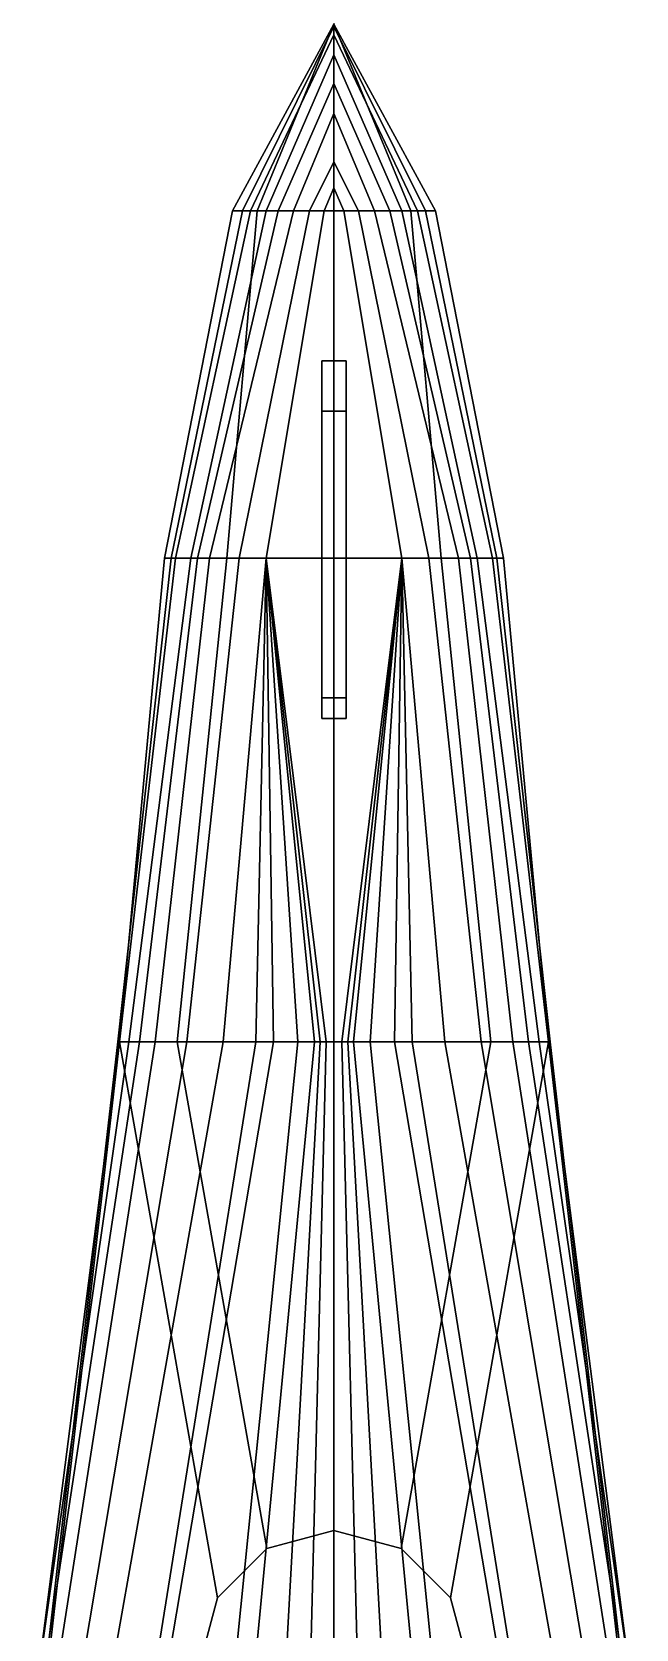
# Model space of a CAD drawing. Header units: millimetres. Extents: x -8 to 8, y -200 to 14.
# Drawn here: x -6.18 to 6.18, y -50.69 to -18.01 of the extents above; entities that cross this region are included whole.
import ezdxf

# ---------------------------------------------------------------- set-up
doc = ezdxf.new("R2010")
doc.units = ezdxf.units.MM
doc.layers.add('drawing', color=9, linetype='Continuous')
doc.layers.add('superstructure', color=3, linetype='Continuous')

msp = doc.modelspace()

# ---------------------------------------------------------------- linework, layer by layer
for points in [[(0, -17.85, -33.68), (0, -17.85, -33.67), (-2.08, -21.67, -33.67), (-1.57, -21.67, -33.68)], [(0, -17.85, -33.67), (0, -17.9, -35.35), (-1.87, -21.67, -35.35), (-2.08, -21.67, -33.67)], [(0, -17.9, -35.35), (0, -18.07, -36.31), (-1.71, -21.67, -36.31), (-1.87, -21.67, -35.35)], [(0, -17.85, -33.69), (0, -17.85, -33.68), (-1.57, -21.67, -33.68), (0, -21.67, -33.69)], [(2.08, -21.67, -33.67), (1.87, -21.67, -35.35), (0, -17.9, -35.35), (0, -17.85, -33.67)], [(1.57, -21.67, -33.68), (2.08, -21.67, -33.67), (0, -17.85, -33.67), (0, -17.85, -33.68)], [(0, -21.67, -33.69), (1.57, -21.67, -33.68), (0, -17.85, -33.68), (0, -17.85, -33.69)], [(1.87, -21.67, -35.35), (1.71, -21.67, -36.31), (0, -18.07, -36.31), (0, -17.9, -35.35)], [(0, -18.07, -36.31), (0, -18.48, -37.77), (-1.39, -21.67, -37.77), (-1.71, -21.67, -36.31)], [(1.71, -21.67, -36.31), (1.39, -21.67, -37.77), (0, -18.48, -37.77), (0, -18.07, -36.31)], [(0, -18.48, -37.77), (0, -19.07, -38.48), (-1.14, -21.67, -38.48), (-1.39, -21.67, -37.77)], [(1.39, -21.67, -37.77), (1.14, -21.67, -38.48), (0, -19.07, -38.48), (0, -18.48, -37.77)], [(0, -19.07, -38.48), (0, -19.68, -39.02), (-0.83, -21.67, -39.02), (-1.14, -21.67, -38.48)], [(1.14, -21.67, -38.48), (0.83, -21.67, -39.02), (0, -19.68, -39.02), (0, -19.07, -38.48)], [(0, -19.68, -39.02), (0, -20.67, -39.49), (-0.5, -21.67, -39.49), (-0.83, -21.67, -39.02)], [(0.83, -21.67, -39.02), (0.5, -21.67, -39.49), (0, -20.67, -39.49), (0, -19.68, -39.02)], [(0, -20.67, -39.49), (0, -21.2, -39.74), (-0.2, -21.67, -39.74), (-0.5, -21.67, -39.49)], [(0.5, -21.67, -39.49), (0.2, -21.67, -39.74), (0, -21.2, -39.74), (0, -20.67, -39.49)], [(0, -21.2, -39.74), (0, -21.54, -39.87), (0, -21.67, -39.87), (-0.2, -21.67, -39.74)], [(0.2, -21.67, -39.74), (0, -21.67, -39.87), (0, -21.54, -39.87), (0, -21.2, -39.74)], [(-1.57, -21.67, -33.68), (-2.08, -21.67, -33.67), (-3.47, -28.78, -33.67), (-2.19, -28.78, -33.68)], [(-2.08, -21.67, -33.67), (-1.87, -21.67, -35.35), (-3.33, -28.78, -35.68), (-3.47, -28.78, -33.67)], [(-1.87, -21.67, -35.35), (-1.71, -21.67, -36.31), (-3.24, -28.78, -36.31), (-3.33, -28.78, -35.68)], [(-1.71, -21.67, -36.31), (-1.39, -21.67, -37.77), (-2.93, -28.78, -38.19), (-3.24, -28.78, -36.31)], [(-1.39, -21.67, -37.77), (-1.14, -21.67, -38.48), (-2.79, -28.78, -38.78), (-2.93, -28.78, -38.19)], [(-1.14, -21.67, -38.48), (-0.83, -21.67, -39.02), (-2.55, -28.78, -39.19), (-2.79, -28.78, -38.78)], [(-0.83, -21.67, -39.02), (-0.5, -21.67, -39.49), (-1.94, -28.78, -39.82), (-2.55, -28.78, -39.19)], [(0, -21.67, -33.69), (-1.57, -21.67, -33.68), (-2.19, -28.78, -33.68), (0, -28.78, -33.69)], [(-0.5, -21.67, -39.49), (-0.2, -21.67, -39.74), (-1.39, -28.78, -40.19), (-1.94, -28.78, -39.82)], [(-0.2, -21.67, -39.74), (0, -21.67, -39.87), (0, -28.78, -40.87), (-1.39, -28.78, -40.19)], [(1.39, -28.78, -40.19), (0, -28.78, -40.87), (0, -21.67, -39.87), (0.2, -21.67, -39.74)], [(0, -28.78, -33.69), (2.19, -28.78, -33.68), (1.57, -21.67, -33.68), (0, -21.67, -33.69)], [(1.94, -28.78, -39.82), (1.39, -28.78, -40.19), (0.2, -21.67, -39.74), (0.5, -21.67, -39.49)], [(2.55, -28.78, -39.19), (1.94, -28.78, -39.82), (0.5, -21.67, -39.49), (0.83, -21.67, -39.02)], [(2.79, -28.78, -38.78), (2.55, -28.78, -39.19), (0.83, -21.67, -39.02), (1.14, -21.67, -38.48)], [(2.93, -28.78, -38.19), (2.79, -28.78, -38.78), (1.14, -21.67, -38.48), (1.39, -21.67, -37.77)], [(3.24, -28.78, -36.31), (2.93, -28.78, -38.19), (1.39, -21.67, -37.77), (1.71, -21.67, -36.31)], [(2.19, -28.78, -33.68), (3.47, -28.78, -33.67), (2.08, -21.67, -33.67), (1.57, -21.67, -33.68)], [(3.33, -28.78, -35.68), (3.24, -28.78, -36.31), (1.71, -21.67, -36.31), (1.87, -21.67, -35.35)], [(3.47, -28.78, -33.67), (3.33, -28.78, -35.68), (1.87, -21.67, -35.35), (2.08, -21.67, -33.67)], [(-0.25, -24.74, -44.53), (-0.25, -32.06, -44.8), (-0.25, -32.06, -42.71), (-0.25, -24.74, -42.71)], [(0.25, -24.74, -42.71), (0.25, -24.74, -44.53), (-0.25, -24.74, -44.53), (-0.25, -24.74, -42.71)], [(-0.25, -25.77, -45.28), (-0.25, -31.64, -45.28), (-0.25, -32.06, -44.8), (-0.25, -24.74, -44.53)], [(0.25, -24.74, -44.53), (0.25, -25.77, -45.28), (-0.25, -25.77, -45.28), (-0.25, -24.74, -44.53)], [(-0.25, -24.74, -42.71), (-0.25, -28.78, -42.71), (-0.25, -28.78, -40.89), (-0.25, -24.74, -40.33)], [(-0.25, -24.74, -40.33), (-0.25, -28.78, -40.89), (0.25, -28.78, -40.89), (0.25, -24.74, -40.33)], [(0.25, -24.74, -40.33), (0.25, -24.74, -42.71), (-0.25, -24.74, -42.71), (-0.25, -24.74, -40.33)], [(0.25, -32.06, -42.71), (0.25, -32.06, -44.8), (0.25, -24.74, -44.53), (0.25, -24.74, -42.71)], [(0.25, -32.06, -44.8), (0.25, -31.64, -45.28), (0.25, -25.77, -45.28), (0.25, -24.74, -44.53)], [(0.25, -28.78, -40.89), (0.25, -28.78, -42.71), (0.25, -24.74, -42.71), (0.25, -24.74, -40.33)], [(0.25, -25.77, -45.28), (0.25, -31.64, -45.28), (-0.25, -31.64, -45.28), (-0.25, -25.77, -45.28)], [(-3.47, -28.78, -33.67), (-3.33, -28.78, -35.68), (-4.42, -38.68, -35.68), (-4.39, -38.68, -33.71)], [(-3.33, -28.78, -35.68), (-3.24, -28.78, -36.31), (-4.39, -38.68, -36.31), (-4.42, -38.68, -35.68)], [(-3.24, -28.78, -36.31), (-2.93, -28.78, -38.19), (-4.2, -38.68, -38.19), (-4.39, -38.68, -36.31)], [(-2.19, -28.78, -33.68), (-3.47, -28.78, -33.67), (-4.39, -38.68, -33.71), (-3.21, -38.68, -33.68)], [(-2.93, -28.78, -38.19), (-2.79, -28.78, -38.78), (-3.98, -38.68, -39.22), (-4.2, -38.68, -38.19)], [(-2.79, -28.78, -38.78), (-2.55, -28.78, -39.19), (-3.66, -38.68, -39.98), (-3.98, -38.68, -39.22)], [(-2.55, -28.78, -39.19), (-1.94, -28.78, -39.82), (-3.01, -38.68, -40.87), (-3.66, -38.68, -39.98)], [(0, -28.78, -33.69), (-2.19, -28.78, -33.68), (-3.21, -38.68, -33.68), (0, -38.68, -33.69)], [(-1.94, -28.78, -39.82), (-1.39, -28.78, -40.19), (-2.27, -38.68, -41.57), (-3.01, -38.68, -40.87)], [(-1.39, -28.78, -40.19), (-1.39, -28.78, -40.19), (-1.6, -38.68, -42.12), (-2.27, -38.68, -41.57)], [(-1.39, -28.78, -40.19), (-1.39, -28.78, -40.19), (-1.24, -38.68, -42.47), (-1.6, -38.68, -42.12)], [(-1.39, -28.78, -40.19), (0, -28.78, -40.87), (0, -38.68, -44.06), (-0.16, -38.68, -44.02)], [(-1.39, -28.78, -40.19), (-1.39, -28.78, -40.19), (-0.74, -38.68, -43.09), (-1.24, -38.68, -42.47)], [(-1.39, -28.78, -40.19), (-1.39, -28.78, -40.19), (-0.4, -38.68, -43.56), (-0.74, -38.68, -43.09)], [(-1.39, -28.78, -40.19), (-1.39, -28.78, -40.19), (-0.28, -38.68, -43.82), (-0.4, -38.68, -43.56)], [(-1.39, -28.78, -40.19), (-1.39, -28.78, -40.19), (-0.16, -38.68, -44.02), (-0.28, -38.68, -43.82)], [(-0.25, -28.78, -42.71), (-0.25, -32.06, -42.71), (0.25, -32.06, -42.71), (0.25, -28.78, -42.71)], [(-0.25, -28.78, -40.89), (-0.25, -28.78, -42.71), (0.25, -28.78, -42.71), (0.25, -28.78, -40.89)], [(0.16, -38.68, -44.02), (0, -38.68, -44.06), (0, -28.78, -40.87), (1.39, -28.78, -40.19)], [(0, -38.68, -33.69), (3.21, -38.68, -33.68), (2.19, -28.78, -33.68), (0, -28.78, -33.69)], [(0.28, -38.68, -43.82), (0.16, -38.68, -44.02), (1.39, -28.78, -40.19)], [(0.4, -38.68, -43.56), (0.28, -38.68, -43.82), (1.39, -28.78, -40.19)], [(0.74, -38.68, -43.09), (0.4, -38.68, -43.56), (1.39, -28.78, -40.19)], [(1.24, -38.68, -42.47), (0.74, -38.68, -43.09), (1.39, -28.78, -40.19)], [(1.6, -38.68, -42.12), (1.24, -38.68, -42.47), (1.39, -28.78, -40.19)], [(3.01, -38.68, -40.87), (2.27, -38.68, -41.57), (1.39, -28.78, -40.19), (1.94, -28.78, -39.82)], [(2.27, -38.68, -41.57), (1.6, -38.68, -42.12), (1.39, -28.78, -40.19)], [(3.66, -38.68, -39.98), (3.01, -38.68, -40.87), (1.94, -28.78, -39.82), (2.55, -28.78, -39.19)], [(3.21, -38.68, -33.68), (4.39, -38.68, -33.71), (3.47, -28.78, -33.67), (2.19, -28.78, -33.68)], [(3.98, -38.68, -39.22), (3.66, -38.68, -39.98), (2.55, -28.78, -39.19), (2.79, -28.78, -38.78)], [(4.2, -38.68, -38.19), (3.98, -38.68, -39.22), (2.79, -28.78, -38.78), (2.93, -28.78, -38.19)], [(4.39, -38.68, -36.31), (4.2, -38.68, -38.19), (2.93, -28.78, -38.19), (3.24, -28.78, -36.31)], [(4.42, -38.68, -35.68), (4.39, -38.68, -36.31), (3.24, -28.78, -36.31), (3.33, -28.78, -35.68)], [(4.39, -38.68, -33.71), (4.42, -38.68, -35.68), (3.33, -28.78, -35.68), (3.47, -28.78, -33.67)], [(-0.25, -32.06, -44.8), (-0.25, -31.64, -45.28), (0.25, -31.64, -45.28), (0.25, -32.06, -44.8)], [(-0.25, -32.06, -42.71), (-0.25, -32.06, -44.8), (0.25, -32.06, -44.8), (0.25, -32.06, -42.71)], [(-4.39, -38.68, -36.31), (-4.2, -38.68, -38.19), (-6.18, -52.54, -38.61), (-6.17, -52.54, -36.31)], [(-4.2, -38.68, -38.19), (-3.98, -38.68, -39.22), (-6.08, -52.54, -39.22), (-6.18, -52.54, -38.61)], [(-4.42, -38.68, -35.68), (-4.39, -38.68, -36.31), (-6.17, -52.54, -36.31), (-6.02, -52.54, -36.08)], [(-3.98, -38.68, -39.22), (-3.66, -38.68, -39.98), (-5.82, -52.54, -39.98), (-6.08, -52.54, -39.22)], [(-4.39, -38.68, -33.71), (-4.42, -38.68, -35.68), (-6.02, -52.54, -36.08), (-5.98, -52.54, -33.83)], [(-4.39, -38.68, -33.71), (-5.98, -52.54, -33.83), (-2.75, -51.43, -33.68), (-2.382, -50.055, -33.68)], [(-3.66, -38.68, -39.98), (-3.01, -38.68, -40.87), (-5.34, -52.54, -40.87), (-5.82, -52.54, -39.98)], [(-3.01, -38.68, -40.87), (-2.27, -38.68, -41.57), (-4.72, -52.54, -41.57), (-5.34, -52.54, -40.87)], [(-2.27, -38.68, -41.57), (-1.6, -38.68, -42.12), (-3.82, -52.54, -42.32), (-4.72, -52.54, -41.57)], [(-3.21, -38.68, -33.68), (-4.39, -38.68, -33.71), (-2.382, -50.055, -33.68), (-1.375, -49.048, -33.68)], [(-1.6, -38.68, -42.12), (-1.24, -38.68, -42.47), (-3.59, -52.54, -42.47), (-3.82, -52.54, -42.32)], [(-1.24, -38.68, -42.47), (-0.74, -38.68, -43.09), (-2.14, -52.54, -43.36), (-3.59, -52.54, -42.47)], [(0, -38.68, -33.69), (-3.21, -38.68, -33.68), (-1.375, -49.048, -33.68), (0, -48.68, -33.68)], [(-0.74, -38.68, -43.09), (-0.4, -38.68, -43.56), (-1.72, -52.54, -43.56), (-2.14, -52.54, -43.36)], [(-0.4, -38.68, -43.56), (-0.28, -38.68, -43.82), (-1.05, -52.54, -44.06), (-1.72, -52.54, -43.56)], [(-0.28, -38.68, -43.82), (-0.16, -38.68, -44.02), (-0.51, -52.54, -44.58), (-1.05, -52.54, -44.06)], [(0, -52.54, -44.62), (-0.51, -52.54, -44.58), (-0.16, -38.68, -44.02), (0, -38.68, -44.06)], [(0, -38.68, -44.06), (0.16, -38.68, -44.02), (0.51, -52.54, -44.58), (0, -52.54, -44.62)], [(0, -48.68, -33.68), (1.375, -49.048, -33.68), (3.21, -38.68, -33.68), (0, -38.68, -33.69)], [(1.05, -52.54, -44.06), (0.51, -52.54, -44.58), (0.16, -38.68, -44.02), (0.28, -38.68, -43.82)], [(1.72, -52.54, -43.56), (1.05, -52.54, -44.06), (0.28, -38.68, -43.82), (0.4, -38.68, -43.56)], [(2.14, -52.54, -43.36), (1.72, -52.54, -43.56), (0.4, -38.68, -43.56), (0.74, -38.68, -43.09)], [(3.59, -52.54, -42.47), (2.14, -52.54, -43.36), (0.74, -38.68, -43.09), (1.24, -38.68, -42.47)], [(3.82, -52.54, -42.32), (3.59, -52.54, -42.47), (1.24, -38.68, -42.47), (1.6, -38.68, -42.12)], [(1.375, -49.048, -33.68), (2.382, -50.055, -33.68), (4.39, -38.68, -33.71), (3.21, -38.68, -33.68)], [(4.72, -52.54, -41.57), (3.82, -52.54, -42.32), (1.6, -38.68, -42.12), (2.27, -38.68, -41.57)], [(5.34, -52.54, -40.87), (4.72, -52.54, -41.57), (2.27, -38.68, -41.57), (3.01, -38.68, -40.87)], [(2.382, -50.055, -33.68), (2.75, -51.43, -33.68), (5.98, -52.54, -33.83), (4.39, -38.68, -33.71)], [(5.82, -52.54, -39.98), (5.34, -52.54, -40.87), (3.01, -38.68, -40.87), (3.66, -38.68, -39.98)], [(6.08, -52.54, -39.22), (5.82, -52.54, -39.98), (3.66, -38.68, -39.98), (3.98, -38.68, -39.22)], [(6.18, -52.54, -38.61), (6.08, -52.54, -39.22), (3.98, -38.68, -39.22), (4.2, -38.68, -38.19)], [(6.17, -52.54, -36.31), (6.18, -52.54, -38.61), (4.2, -38.68, -38.19), (4.39, -38.68, -36.31)], [(6.02, -52.54, -36.08), (6.17, -52.54, -36.31), (4.39, -38.68, -36.31), (4.42, -38.68, -35.68)], [(5.98, -52.54, -33.83), (6.02, -52.54, -36.08), (4.42, -38.68, -35.68), (4.39, -38.68, -33.71)]]:
    msp.add_3dface(points)
at = {"layer": 'drawing'}
msp.add_xline((0, -140.99, -61.87), (0, -1), dxfattribs=at)
at = {"layer": 'superstructure'}
for points in [[(0, -48.68, -33.68), (-1.375, -49.048, -33.68), (-1.375, -49.048, -33.52), (0, -48.68, -33.52)], [(1.375, -49.048, -33.68), (0, -48.68, -33.68), (0, -48.68, -33.52), (1.375, -49.048, -33.52)], [(-1.375, -49.048, -33.68), (-2.382, -50.055, -33.68), (-2.382, -50.055, -33.52), (-1.375, -49.048, -33.52)], [(2.382, -50.055, -33.68), (1.375, -49.048, -33.68), (1.375, -49.048, -33.52), (2.382, -50.055, -33.52)], [(-2.382, -50.055, -33.68), (-2.75, -51.43, -33.68), (-2.75, -51.43, -33.52), (-2.382, -50.055, -33.52)], [(2.75, -51.43, -33.68), (2.382, -50.055, -33.68), (2.382, -50.055, -33.52), (2.75, -51.43, -33.52)]]:
    msp.add_3dface(points, dxfattribs=at)

doc.saveas('drawing.dxf')
